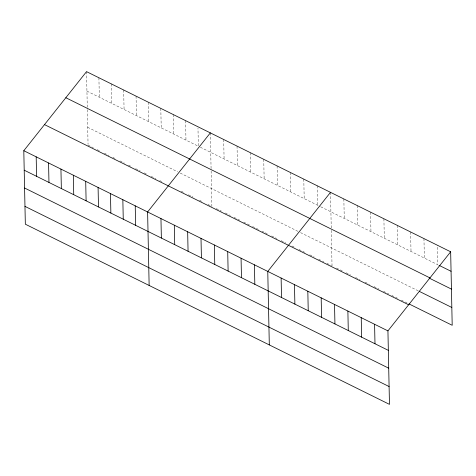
<?xml version="1.0" encoding="UTF-8"?>
<svg xmlns="http://www.w3.org/2000/svg" width="476" height="476" viewBox="0 0 476 476"><rect width="100%" height="100%" fill="white"/><g stroke="black" fill="none" stroke-linecap="round" stroke-linejoin="round"><path stroke-width="0.36" stroke-dasharray="2.38 1.78" d="M86.935 91.118L198.361 146.245L197.98 128.205M200.313 147.215L320.098 206.483M320.735 206.798L437.718 264.68L437.307 245.194M87.691 127.3L177.613 171.794M180.22 173.085L297.964 231.342M300.511 232.603L418.767 291.11M88.066 145.126L93.278 147.703M97.187 149.637L100.448 151.249M104.357 153.183L108.921 155.444M112.83 157.377L116.084 158.99M119.994 160.924L124.557 163.179M128.466 165.112L131.727 166.725M135.636 168.659L140.194 170.92M144.103 172.853L147.364 174.466M151.273 176.4L155.836 178.655M159.746 180.588L161.697 181.558M181.249 191.227L184.504 192.84M188.413 194.773L192.976 197.034M199.492 200.259L202.098 201.544M207.964 204.448L211.874 206.382L211.112 170.194M216.324 208.583L221.411 211.1M225.225 212.986L230.313 215.503M234.127 217.395L239.845 220.221M243.664 222.113L249.382 224.94M252.566 226.516L258.92 229.664M262.097 231.235L264.007 232.181M265.281 232.806L267.185 233.752M271.635 235.953L276.723 238.47M281.173 240.672L285.624 242.873M291.984 246.021L295.162 247.591M298.976 249.478L304.7 252.31M309.781 254.827L314.231 257.028M318.682 259.23L323.769 261.746M326.952 263.323L331.403 265.525M336.484 268.042L342.208 270.874M346.022 272.76L350.473 274.961M355.56 277.478L360.011 279.68M365.098 282.197L369.549 284.398M373.999 286.6L379.086 289.116M383.537 291.318L388.624 293.835M391.802 295.406L397.519 298.238M401.339 300.13L407.057 302.956M423.955 238.589L424.366 258.069M410.604 231.979L411.014 251.465M397.252 225.374L397.662 244.86M383.9 218.77L384.31 238.256M370.554 212.165L370.959 231.645M357.202 205.555L357.607 225.041M343.85 198.95L344.255 218.436M330.499 192.346L331.248 228.165M331.296 230.36L332.034 265.84M317.147 185.735L317.552 205.221M303.795 179.131L304.2 198.617M290.443 172.526L290.848 192.012M277.091 165.922L277.496 185.402M263.74 159.311L264.144 178.797M250.388 152.707L250.798 172.193M237.036 146.102L237.447 165.583M223.684 139.498L224.095 158.978M210.332 132.887L211.082 168.712M185.575 120.636L185.979 140.123M173.193 114.514L173.597 133.994M160.811 108.385L161.221 127.871M148.429 102.263L148.839 121.743M136.053 96.134L136.457 115.62M123.671 90.006L124.075 109.492M111.289 83.883L111.699 103.369M98.907 77.755L99.317 97.241M86.531 71.632L87.281 107.451M87.322 109.647L88.054 144.383"/><path stroke-width="0.71" d="M450.659 251.798L387.934 330.874L389.469 404.368L25.341 224.202L23.8 150.708L86.531 71.632L450.659 251.798L452.2 325.292L408.967 303.902M210.332 132.887L147.608 211.963L149.143 285.457M330.499 192.346L267.768 271.421L269.309 344.916M438.991 265.305L451.07 271.284M65.825 97.729L429.959 277.895M429.191 278.097L451.444 289.105M419.404 291.425L451.825 307.472M44.5 124.611L408.634 304.783M23.8 150.708L387.934 330.874M24.211 170.194L388.339 350.36M24.579 188.014L388.713 368.18M24.966 206.376L389.1 386.548M374.582 324.269L374.987 343.755M361.23 317.665L361.635 337.145M347.879 311.054L348.283 330.54M334.527 304.45L334.937 323.936M321.175 297.845L321.586 317.325M307.823 291.241L308.234 310.721M294.471 284.63L294.882 304.116M281.12 278.026L281.53 297.512M254.416 264.811L254.827 284.297M241.064 258.206L241.475 277.692M227.712 251.602L228.123 271.088M214.361 244.997L214.771 264.477M201.009 238.387L201.419 257.873M187.657 231.782L188.068 251.268M174.305 225.178L174.716 244.658M160.959 218.567L161.364 238.054M135.226 205.84L135.63 225.321M122.844 199.712L123.254 219.198M110.462 193.589L110.872 213.07M98.086 187.461L98.49 206.947M85.704 181.332L86.108 200.818M73.322 175.21L73.732 194.696M60.94 169.081L61.35 188.567M48.564 162.959L48.968 182.445M36.182 156.83L36.587 176.316"/></g></svg>
